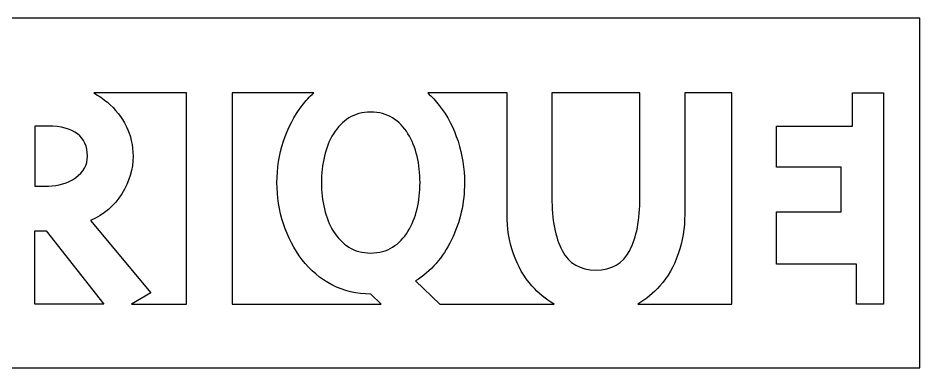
# Model space of a CAD drawing. Extents: x 0 to 338, y -186 to -55.
# Drawn here: x 241.7 to 337.4, y -185.8 to -148.7 of the extents above; entities that cross this region are included whole.
import ezdxf

# ---------------------------------------------------------------- set-up
doc = ezdxf.new("R2010")
doc.units = 0
doc.layers.add('CALQUE_1', color=7, linetype='CONTINUOUS')

msp = doc.modelspace()

# ---------------------------------------------------------------- linework, layer by layer
at = {"layer": 'CALQUE_1', "color": 250}
for points in [[(0, -148.695), (0, -185.814), (337.44, -185.814), (337.44, -148.695), (0, -148.695)], [(333.564, -179.032), (333.564, -179.032), (330.691, -179.032), (330.691, -174.82), (322.23, -174.82), (322.23, -169.26), (329.08, -169.26), (329.08, -164.505), (322.23, -164.505), (322.23, -160.154), (330.288, -160.154), (330.288, -156.637), (330.691, -156.637), (333.564, -156.637), (333.564, -156.637), (333.564, -179.032)], [(243.501, -179.032), (243.501, -171.274), (244.71, -171.274), (250.853, -179.032), (243.501, -179.032)]]:
    msp.add_lwpolyline(points, dxfattribs=at)
for points, knots in [([(259.618, -179.032), (259.618, -179.032), (253.759, -179.032), (253.759, -179.032), (253.759, -179.032), (255.831, -177.842), (255.831, -177.842), (255.831, -177.842), (249.425, -170.187), (249.425, -170.187), (250.848, -169.542), (251.956, -168.589), (252.748, -167.326), (253.54, -166.064), (253.937, -164.734), (253.937, -163.337), (253.937, -162.209), (253.695, -161.155), (253.212, -160.174), (252.728, -159.194), (252.063, -158.348), (251.217, -157.636), (250.766, -157.257), (250.28, -156.925), (249.761, -156.637), (249.761, -156.637), (259.618, -156.637), (259.618, -156.637), (259.618, -156.637), (259.618, -179.032), (259.618, -179.032)], [0, 0, 0, 0, 1, 1, 1, 2, 2, 2, 3, 3, 3, 4, 4, 4, 5, 5, 5, 6, 6, 6, 7, 7, 7, 8, 8, 8, 9, 9, 9, 10, 10, 10, 10]), ([(264.453, -179.032), (264.453, -179.032), (264.453, -156.637), (264.453, -156.637), (264.453, -156.637), (273.113, -156.637), (273.113, -156.637), (272.668, -157.035), (272.256, -157.475), (271.882, -157.962), (271.016, -159.088), (270.354, -160.359), (269.895, -161.773), (269.436, -163.188), (269.207, -164.646), (269.207, -166.148), (269.207, -167.65), (269.436, -169.109), (269.895, -170.523), (270.354, -171.938), (271.016, -173.208), (271.882, -174.335), (272.747, -175.461), (273.803, -176.35), (275.048, -177.001), (276.294, -177.652), (277.664, -177.977), (279.159, -177.977), (279.159, -177.977), (280.263, -179.032), (280.263, -179.032), (280.263, -179.032), (264.453, -179.032), (264.453, -179.032)], [0, 0, 0, 0, 1, 1, 1, 2, 2, 2, 3, 3, 3, 4, 4, 4, 5, 5, 5, 6, 6, 6, 7, 7, 7, 8, 8, 8, 9, 9, 9, 10, 10, 10, 11, 11, 11, 11]), ([(286.478, -179.032), (286.478, -179.032), (283.919, -176.588), (283.919, -176.588), (285.544, -175.562), (286.816, -174.104), (287.734, -172.213), (288.652, -170.323), (289.111, -168.302), (289.111, -166.148), (289.111, -164.646), (288.881, -163.188), (288.422, -161.773), (287.963, -160.359), (287.301, -159.088), (286.436, -157.962), (286.062, -157.475), (285.65, -157.035), (285.205, -156.637), (285.205, -156.637), (293.623, -156.637), (293.623, -156.637), (293.623, -156.637), (293.623, -169.502), (293.623, -169.502), (293.623, -170.979), (293.851, -172.376), (294.308, -173.692), (294.765, -175.008), (295.416, -176.15), (296.262, -177.117), (296.943, -177.895), (297.726, -178.532), (298.608, -179.032), (298.608, -179.032), (286.478, -179.032), (286.478, -179.032)], [0, 0, 0, 0, 1, 1, 1, 2, 2, 2, 3, 3, 3, 4, 4, 4, 5, 5, 5, 6, 6, 6, 7, 7, 7, 8, 8, 8, 9, 9, 9, 10, 10, 10, 11, 11, 11, 12, 12, 12, 12]), ([(303.052, -175.425), (301.386, -175.425), (300.191, -174.733), (299.466, -173.35), (298.741, -171.966), (298.378, -170.093), (298.378, -167.729), (298.378, -167.729), (298.378, -156.637), (298.378, -156.637), (298.378, -156.637), (307.726, -156.637), (307.726, -156.637), (307.726, -156.637), (307.726, -167.729), (307.726, -167.729), (307.726, -170.093), (307.363, -171.966), (306.637, -173.35), (305.912, -174.733), (304.717, -175.425), (303.052, -175.425)], [0, 0, 0, 0, 1, 1, 1, 2, 2, 2, 3, 3, 3, 4, 4, 4, 5, 5, 5, 6, 6, 6, 7, 7, 7, 7]), ([(317.476, -179.032), (317.476, -179.032), (307.495, -179.032), (307.495, -179.032), (308.376, -178.532), (309.16, -177.895), (309.841, -177.117), (310.687, -176.15), (311.338, -175.008), (311.795, -173.692), (312.251, -172.376), (312.48, -170.979), (312.48, -169.502), (312.48, -169.502), (312.48, -156.637), (312.48, -156.637), (312.48, -156.637), (317.476, -156.637), (317.476, -156.637), (317.476, -156.637), (317.476, -179.032), (317.476, -179.032)], [0, 0, 0, 0, 1, 1, 1, 2, 2, 2, 3, 3, 3, 4, 4, 4, 5, 5, 5, 6, 6, 6, 7, 7, 7, 7]), ([(281.48, -173.002), (280.824, -173.415), (280.05, -173.621), (279.159, -173.621), (278.267, -173.621), (277.493, -173.415), (276.838, -173.002), (276.182, -172.589), (275.638, -172.032), (275.206, -171.33), (274.773, -170.63), (274.451, -169.835), (274.242, -168.946), (274.032, -168.058), (273.927, -167.125), (273.927, -166.148), (273.927, -165.172), (274.032, -164.239), (274.242, -163.35), (274.451, -162.462), (274.773, -161.667), (275.206, -160.966), (275.638, -160.265), (276.182, -159.708), (276.838, -159.295), (277.493, -158.882), (278.267, -158.675), (279.159, -158.675), (280.05, -158.675), (280.824, -158.882), (281.48, -159.295), (282.135, -159.708), (282.679, -160.265), (283.112, -160.966), (283.545, -161.667), (283.866, -162.462), (284.076, -163.35), (284.285, -164.239), (284.391, -165.172), (284.391, -166.148), (284.391, -167.125), (284.285, -168.058), (284.076, -168.946), (283.866, -169.835), (283.545, -170.63), (283.112, -171.33), (282.679, -172.032), (282.135, -172.589), (281.48, -173.002)], [0, 0, 0, 0, 1, 1, 1, 2, 2, 2, 3, 3, 3, 4, 4, 4, 5, 5, 5, 6, 6, 6, 7, 7, 7, 8, 8, 8, 9, 9, 9, 10, 10, 10, 11, 11, 11, 12, 12, 12, 13, 13, 13, 14, 14, 14, 15, 15, 15, 16, 16, 16, 16]), ([(243.501, -160.154), (243.501, -160.154), (244.952, -160.154), (244.952, -160.154), (246.295, -160.154), (247.322, -160.43), (248.034, -160.98), (248.746, -161.531), (249.102, -162.317), (249.102, -163.337), (249.102, -164.278), (248.679, -165.043), (247.833, -165.634), (246.987, -166.225), (246.026, -166.52), (244.952, -166.52), (244.952, -166.52), (243.501, -166.52), (243.501, -166.52), (243.501, -166.52), (243.501, -160.154), (243.501, -160.154)], [0, 0, 0, 0, 1, 1, 1, 2, 2, 2, 3, 3, 3, 4, 4, 4, 5, 5, 5, 6, 6, 6, 7, 7, 7, 7])]:
    msp.add_open_spline(points, degree=3, knots=knots, dxfattribs=at)

doc.saveas('drawing.dxf')
